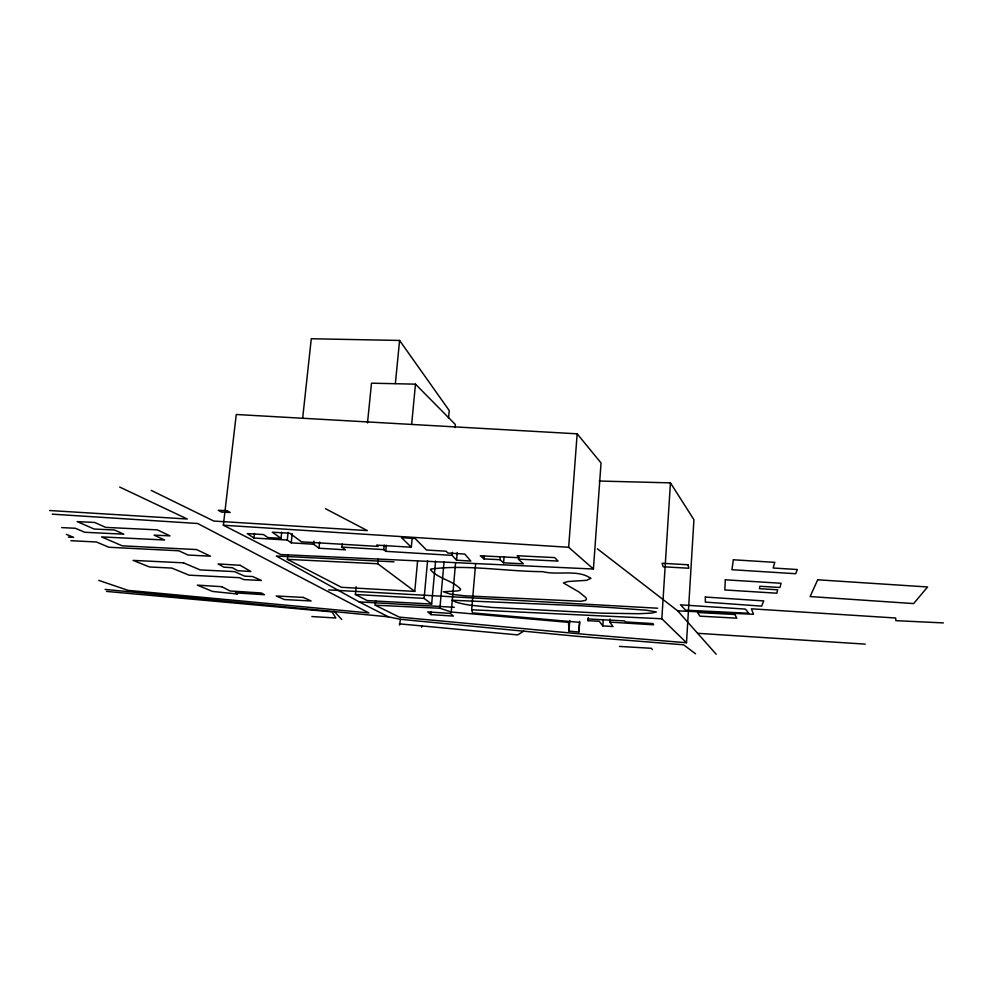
<?xml version="1.0" encoding="UTF-8"?>
<svg xmlns="http://www.w3.org/2000/svg" width="993" height="993" viewBox="0 0 993 993"><rect width="100%" height="100%" fill="white"/><g stroke="black" fill="none" stroke-linecap="round" stroke-linejoin="round"><path stroke-width="1.49" d="M609.776 622.115L613.016 626.533L602.813 625.9L599.288 621.295L588.017 620.675L588.079 618.949L624.498 620.91L625.528 621.941L652.972 623.604L653.617 624.796L609.776 622.115L610 619.024M375.627 600.566L375.18 605.196L399.248 617.112L589.221 634.726L686.498 642.744L693.921 519.711L670.449 482.871L599.189 481.034M686.498 642.744L661.835 618.763L670.449 482.871M602.813 625.9L603.235 619.769M375.18 605.196L439.887 608.237L451.244 612.011L568.492 622.35L568.989 631.101L578.882 632.069L579.664 621.357M588.017 620.675L588.228 617.596M593.417 569.026L601.038 462.961L577.169 433.817L236.247 414.491L223.351 525.223L280.808 554.553L593.417 569.026L568.654 547.292L223.351 525.223M568.989 631.101L569.783 620.389M568.654 547.292L577.169 433.817M578.882 632.069L579.639 622.338L472.531 612.892L471.663 609.776L475.61 563.813M500.025 559.729L484.025 558.922L480.302 555.795L519.339 557.743L517.204 555.745L554.727 557.594L558.041 561.095L518.296 559.109L523.398 563.825L503.575 562.82L500.025 559.729L500.286 556.639M503.575 562.82L504.084 556.701M484.025 558.922L484.286 555.844M412.169 538.057L411.301 547.23L401.495 537.672L415.099 538.491L426.531 550.035L446.13 551.214L447.831 553.039L464.786 554.069L470.831 561.07L456.569 560.201L457.252 552.48M455.104 427.586L455.377 424.52L415.471 384.167L371.494 383.186L367.509 422.906M439.887 608.237L444.045 561.976M456.569 560.201L452.138 555.372L452.411 552.319M451.244 612.011L455.588 562.696M356.152 586.789L355.382 594.484L367.174 600.579L431.67 604.054L435.579 561.045M448.526 418.227L449.233 410.543L399.583 340.45L311.281 338.75L302.642 418.413M430.987 614.617L427.698 611.911L450.325 613.401L453.367 616.094L430.987 614.617L431.272 611.551M287.871 554.764L287.374 559.357L341.455 587.297L414.764 591.406L417.569 561.268M431.67 604.054L424.11 598.394L427.573 560.673M411.673 424.123L415.471 384.167M414.764 591.406L377.799 563.763L378.246 559.146M395.375 383.571L399.583 340.45M452.138 555.372L385.731 551.338L383.794 549.625L384.241 545.045M385.731 551.338L386.327 545.182M281.689 532.223L281.019 538.367L267.874 537.573L263.468 534.569L247.294 533.601L253.96 538.032L287.262 540.043L291.247 542.861L313.602 544.226L318.976 548.223L345.403 549.824L341.927 547.093L342.237 544.015M318.976 548.223L319.609 542.128M313.602 544.226L313.925 541.135M291.247 542.861L292.24 533.626M287.262 540.043L288.094 532.385M253.96 538.032L254.481 533.452M399.521 625.069L400.464 619.322L576.263 636.228L683.606 644.805L695.547 653.804M421.566 627.204L422.174 625.962L517.638 634.899L523.77 631.151M597.339 548.781L677.698 610.844L753.513 614.282L751.428 608.808L895.661 618.006L895.897 620.662L943.35 622.909M471.663 609.776L661.835 618.763M61.653 527.606L75.331 528.264L84.74 532.273L123.827 534.184L114.543 530.026L94.149 529.033L77.169 521.623L94.658 522.455L105.73 527.395L157.378 529.865L169.989 535.885L154.089 535.103L164.59 540.006L101.522 536.903L122.263 545.84L196.564 549.563L210.491 556.192L188.099 555.05L178.839 550.78L108.895 547.255L96.371 541.979L70.875 540.713M287.374 559.357L377.799 563.763M68.331 537.101L73.619 537.362L66.432 534.395M393.973 561.827L276.277 556.006L359.143 601.895L388.449 616.852L400.464 619.322M328.708 589.904L657.627 608.212M355.382 594.484L424.11 598.394M359.156 601.895L454.347 607.282M411.301 547.23L376.608 545.132L378.085 546.423L301.524 541.83L289.77 533.241L272.293 532.198L281.019 538.367M341.927 547.093L383.794 549.625M311.876 616.554L335.808 617.994L332.159 611.911L106.512 591.406M49.65 510.526L187.292 519.016L119.681 487.054M52.195 514.151L197.657 523.497L368.875 612.929L128.047 590.363L98.754 580.371M697.595 633.298L865.201 644.122M399.385 623.852L422.149 625.962M388.449 616.852L105.121 589.42M151.159 490.368L213.818 521.052L367.348 530.597L325.555 508.739M341.729 619.458L334.144 611.254M619.458 646.418L651.408 648.292L652.364 649.608M716.189 654.25L677.698 610.844M705.353 597.041L705.34 602.106L761.606 606.127L763.754 600.914L705.353 597.041M725.312 579.8L724.84 589.954L776.824 593.206L777.643 589.805L759.422 588.675L759.893 586.255L779.964 587.508L781.069 583.263L725.312 579.8M733.38 559.779L731.915 569.709L795.716 573.731L797.317 569.523L773.15 568.008L774.776 562.361L733.38 559.779M452.163 600.256L455.961 602.106A47.552 6.219 4.7 0 0 459.138 602.999A38.367 4.99 4.8 0 0 469.838 605.159L492.205 607.455L601.299 613.165L639.045 613.724L651.631 613.091L656.336 611.973L646.617 610.236L613.004 607.728A372.152 39.832 4.2 0 0 579.912 605.705L452.163 600.256M590.711 578.36L586.627 580.322L567.723 581.538L563.379 582.916L578.944 591.977L586.069 597.786L586.453 599.263L585.46 600.368L580.644 601.274L464.811 595.812L450.276 594.112L443.325 591.741L457.103 590.972L459.945 590.363L460.69 589.283C452.659 580.297 438.323 578.907 430.503 569.746L430.739 569.076C467.467 564.297 505.698 571.496 542.799 571.658C557.532 575.568 578.075 569.039 590.711 578.36M817.698 579.788L810.114 596.557L913.622 603.583L927.599 586.975L817.698 579.788M227.025 510.687L218.237 510.278L221.439 512.078L230.19 512.487L227.025 510.687M183.506 562.832L133.037 560.387L149.571 566.978L171.826 568.083L189.104 575.17L239.387 577.69L243.707 579.577L261.432 580.471L252.706 576.561L244.688 576.163L234.46 571.608L200.201 569.92L183.506 562.832M714.774 611.601L685.617 610.198L680.49 604.824L745.482 609.119L748.722 613.264L714.774 611.601M734.907 614.506L697.533 612.495L699.928 616.156L736.769 618.167L734.907 614.506M303.287 597.414L276.203 595.986L284.358 599.549L311.107 600.976L303.287 597.414M688.05 564.769L662.083 563.279L663.175 566.767L688.832 568.244L688.05 564.769M240.194 565.315L218.075 563.925L223.897 567.177L232.412 567.723L237.662 570.702L250.869 571.534L240.194 565.315M221.811 586.702L197.371 585.125L212.502 591.431L237.538 594.013L235.291 592.846L264.498 594.733L261.333 592.995L230.041 590.972L221.811 586.702"/></g></svg>
